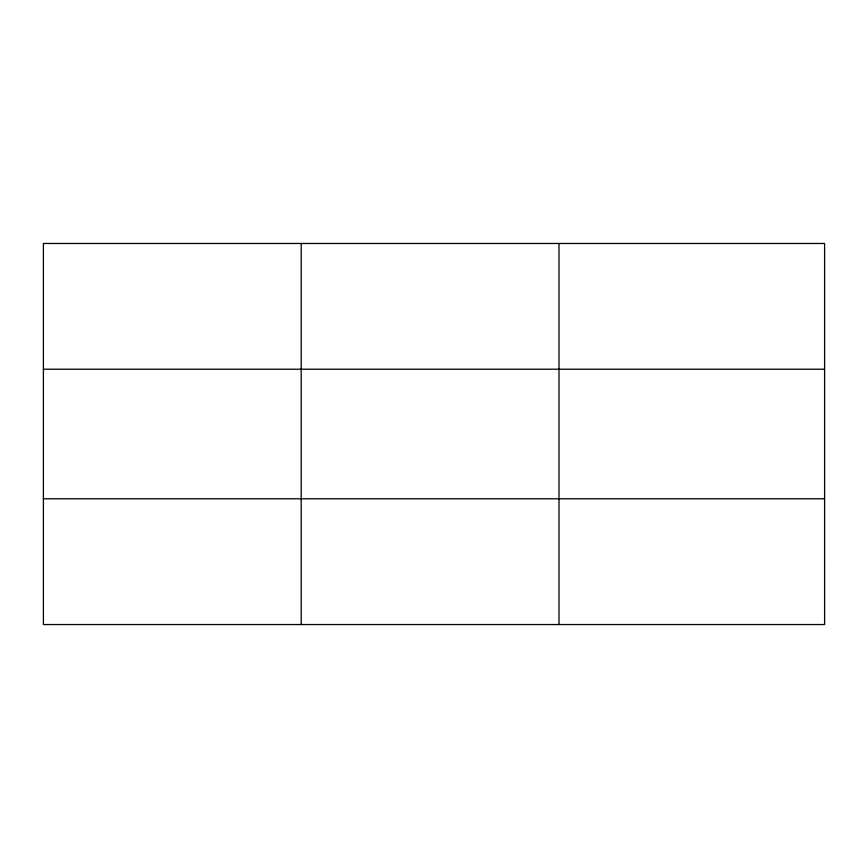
<?xml version="1.0" encoding="UTF-8"?>
<svg xmlns="http://www.w3.org/2000/svg" width="868" height="868" viewBox="0 0 868 868"><rect width="100%" height="100%" fill="white"/><g stroke="black" fill="none" stroke-linecap="round" stroke-linejoin="round"><path stroke-width="1.3" d="M301.196 243.463L301.196 624.537M558.992 243.463L558.992 624.537M43.4 369.215L824.6 369.215M43.4 498.785L824.6 498.785M824.6 561.661L824.6 624.537L43.4 624.537L43.4 243.463L824.6 243.463L824.6 561.661"/></g></svg>
